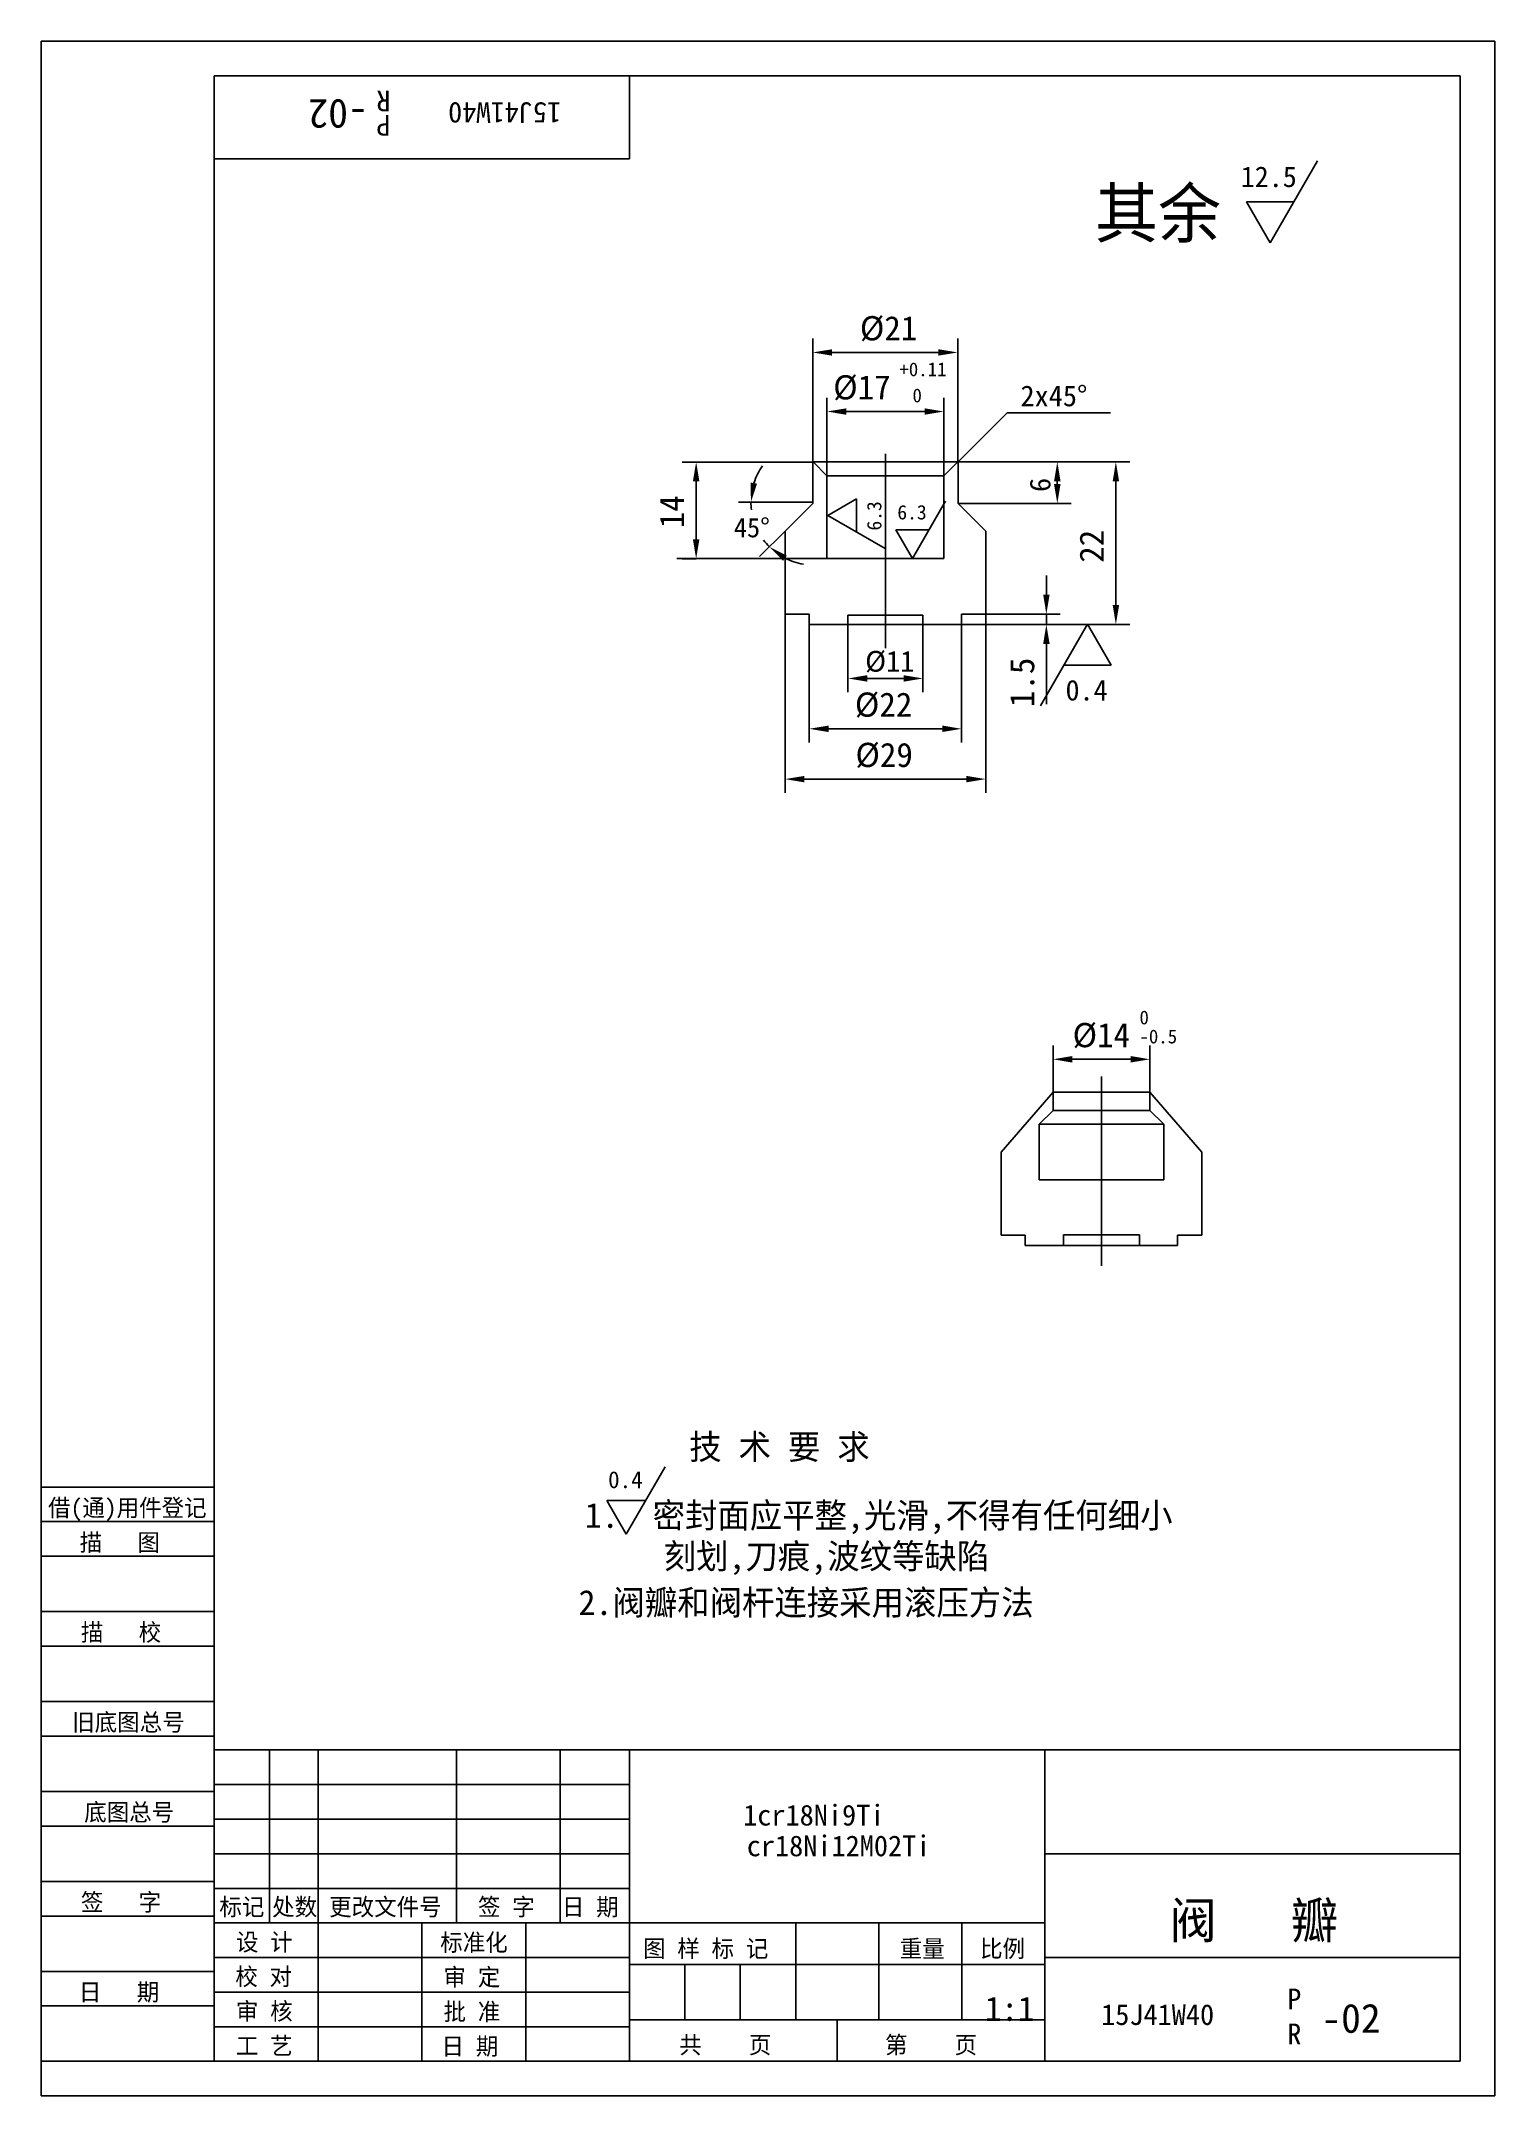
# Model space of a CAD drawing. Header units: metres. Extents: x 0 to 210, y 0 to 297.
import ezdxf

# ---------------------------------------------------------------- set-up
doc = ezdxf.new("R2010")
doc.units = ezdxf.units.M
for name, color, linetype in [('B', 3, 'Continuous'), ('C', 6, 'Continuous'), ('D', 1, 'Continuous'), ('FL', 5, 'Continuous'), ('T', 7, 'Continuous'), ('TL', 4, 'Continuous')]:
    doc.layers.add(name, color=color, linetype=linetype)

# ---------------------------------------------------------------- blocks, each defined once
blk = doc.blocks.new('TUKUN4')
at = {"layer": 'FL'}
for p, q in [((0, 297), (0, 0)), ((210, 297), (0, 297)), ((210, 0), (210, 297)), ((0, 78), (25, 78)), ((0, 70), (25, 70)), ((0, 65), (25, 65)), ((0, 57), (25, 57)), ((0, 52), (25, 52)), ((33, 25), (33, 50)), ((40, 5), (40, 50)), ((60, 25), (60, 50)), ((75, 25), (75, 50)), ((25, 45), (85, 45)), ((0, 44), (25, 44)), ((0, 39), (25, 39)), ((25, 40), (85, 40)), ((25, 35), (85, 35)), ((0, 31), (25, 31)), ((25, 30), (85, 30)), ((0, 26), (25, 26)), ((70, 5), (70, 25)), ((0, 18), (25, 18)), ((25, 20), (85, 20)), ((25, 15), (85, 15)), ((0, 13), (25, 13)), ((25, 10), (85, 10)), ((0, 0), (210, 0))]:
    blk.add_line(p, q, dxfattribs=at)
at = {"layer": 'TL'}
for p, q in [((25, 5), (25, 292)), ((205, 292), (25, 292)), ((85, 292), (85, 280)), ((205, 5), (205, 292)), ((85, 280), (25, 280)), ((0, 88), (25, 88)), ((0, 83), (25, 83)), ((205, 50), (25, 50)), ((85, 5), (85, 50)), ((145, 5), (145, 50)), ((205, 35), (145, 35)), ((145, 25), (25, 25)), ((55, 5), (55, 25)), ((109, 11), (109, 25)), ((121, 11), (121, 25)), ((133, 11), (133, 25)), ((85, 19), (145, 19)), ((93, 11), (93, 19)), ((101, 11), (101, 19)), ((205, 20), (145, 20)), ((145, 11), (85, 11)), ((115, 5), (115, 11)), ((0, 5), (205, 5))]:
    blk.add_line(p, q, dxfattribs=at)
at = {"layer": 'T'}
for s, p in [('借(通)用件登记', (1, 83.76)), ('描   图', (5.56, 78.76)), ('描   校', (5.74, 65.76)), ('旧底图总号', (4.49, 52.76)), ('底图总号', (6.22, 39.76)), ('签   字', (5.74, 26.76)), ('标记', (25.75, 26.07)), ('处数', (33.38, 26.07)), ('更改文件号', (41.61, 26.07)), ('签 字', (63.1, 26.07)), ('日 期', (75.23, 26.07)), ('设 计', (28.14, 20.99)), ('标准化', (57.65, 20.93)), ('图 样 标 记', (86.95, 20.04)), ('重量', (124.03, 20.04)), ('比例', (135.64, 20.04)), ('校 对', (28.05, 15.99)), ('审 定', (58.13, 15.93)), ('日   期', (5.45, 13.76)), ('审 核', (28.14, 10.99)), ('批 准', (58.13, 10.93)), ('共    页', (92.18, 6.13)), ('第    页', (121.9, 6.13)), ('工 艺', (28.14, 5.99)), ('日 期', (57.84, 5.93))]:
    blk.add_text(s, height=2.5, dxfattribs=at).set_placement(p)

msp = doc.modelspace()

# ---------------------------------------------------------------- linework, layer by layer
at = {"layer": 'B'}
for p, q in [((153.17, 145.09), (146.17, 145.09)), ((153.17, 145.09), (160.17, 145.09)), ((144.17, 140.43), (153.17, 140.43)), ((146.17, 142.43), (153.17, 142.43)), ((160.17, 142.43), (153.17, 142.43)), ((162.17, 140.43), (153.17, 140.43))]:
    msp.add_line(p, q, dxfattribs=at)
at = {"layer": 'C'}
for p, q in [((121.96, 237.33), (121.96, 209.27)), ((153.17, 147.33), (153.17, 119.99))]:
    msp.add_line(p, q, dxfattribs=at)
at = {"layer": 'D'}
for p, q in [((184.36, 279.67), (177.53, 267.84)), ((174.12, 273.75), (180.95, 273.75)), ((177.53, 267.84), (174.12, 273.75)), ((111.46, 236.18), (111.46, 254)), ((132.41, 236.18), (132.41, 254)), ((114.26, 252), (129.61, 252)), ((113.52, 234.18), (113.52, 245.46)), ((130.41, 234.18), (130.41, 245.46)), ((116.32, 243.46), (127.61, 243.46)), ((132.46, 236.18), (139.54, 243.25)), ((139.54, 243.25), (154.47, 243.25)), ((111.55, 236.16), (92.62, 236.16)), ((132.46, 236.18), (148.79, 236.18)), ((148.79, 236.18), (157.25, 236.18)), ((94.62, 233.36), (94.62, 224.99)), ((146.79, 233.38), (146.79, 232.96)), ((155.25, 233.38), (155.25, 215.48)), ((111.46, 230.35), (100.72, 230.35)), ((113.65, 228.43), (117.79, 230.82)), ((117.79, 230.82), (117.79, 226.04)), ((130.64, 230.49), (125.86, 222.21)), ((132.49, 230.16), (148.79, 230.16)), ((107.46, 226.18), (103.78, 222.5)), ((121.93, 223.65), (113.65, 228.43)), ((125.86, 222.21), (123.47, 226.35)), ((123.47, 226.35), (128.25, 226.35)), ((113.52, 222.2), (91.83, 222.2)), ((94.62, 222.19), (92.62, 222.19)), ((145.21, 216.98), (145.21, 219.78)), ((107.46, 214.18), (107.46, 188.33)), ((136.46, 214.18), (136.46, 188.33)), ((136.46, 214.18), (147.21, 214.18)), ((145.21, 214.18), (145.21, 212.68)), ((110.96, 212.68), (110.96, 195.6)), ((116.55, 212.68), (116.55, 202.88)), ((127.38, 212.68), (127.38, 202.88)), ((132.96, 212.68), (132.96, 195.6)), ((132.96, 212.68), (147.21, 212.68)), ((144.34, 200.9), (151.17, 212.73)), ((147.21, 212.68), (157.25, 212.68)), ((151.17, 212.73), (154.59, 206.81)), ((145.21, 209.88), (145.21, 207.08)), ((145.21, 207.08), (145.21, 201.16)), ((154.59, 206.81), (147.76, 206.81)), ((124.58, 204.88), (119.35, 204.88)), ((113.76, 197.6), (130.16, 197.6)), ((110.26, 190.33), (133.66, 190.33)), ((146.17, 145.09), (146.17, 151.83)), ((160.17, 145.09), (160.17, 151.83)), ((148.97, 149.83), (157.37, 149.83)), ((90.14, 90.94), (84.52, 81.2)), ((84.52, 81.2), (81.71, 86.07)), ((81.71, 86.07), (87.33, 86.07))]:
    msp.add_line(p, q, dxfattribs=at)
for start, end in [(144.6, 162.3), (180, 186.85), (217.01, 225), (242.7, 260.4)]:
    msp.add_arc((111.63, 230.35), 9.1, start, end, dxfattribs=at)
for points in [[(114.26, 252.46), (114.26, 251.53), (111.46, 252)], [(129.61, 252.46), (129.61, 251.53), (132.41, 252)], [(116.32, 243.92), (116.32, 242.99), (113.52, 243.46)], [(127.61, 243.92), (127.61, 242.99), (130.41, 243.46)], [(94.15, 233.36), (95.09, 233.36), (94.62, 236.16)], [(146.32, 233.38), (147.26, 233.38), (146.79, 236.18)], [(154.79, 233.38), (155.72, 233.38), (155.25, 236.18)], [(103.42, 233.04), (102.5, 233.18), (102.53, 230.35)], [(146.32, 232.96), (147.26, 232.96), (146.79, 230.16)], [(94.15, 224.99), (95.09, 224.99), (94.62, 222.19)], [(107.18, 221.88), (107.73, 222.64), (105.19, 223.91)], [(144.75, 216.98), (145.68, 216.98), (145.21, 214.18)], [(154.79, 215.48), (155.72, 215.48), (155.25, 212.68)], [(144.75, 209.88), (145.68, 209.88), (145.21, 212.68)], [(119.35, 205.35), (119.35, 204.41), (116.55, 204.88)], [(124.58, 205.35), (124.58, 204.41), (127.38, 204.88)], [(113.76, 198.07), (113.76, 197.13), (110.96, 197.6)], [(130.16, 198.07), (130.16, 197.13), (132.96, 197.6)], [(110.26, 190.79), (110.26, 189.86), (107.46, 190.33)], [(133.66, 190.79), (133.66, 189.86), (136.46, 190.33)], [(148.97, 150.3), (148.97, 149.36), (146.17, 149.83)], [(157.37, 150.3), (157.37, 149.36), (160.17, 149.83)]]:
    msp.add_solid(points, dxfattribs=at)
at = {"layer": 'TL'}
for p, q in [((111.46, 236.18), (121.96, 236.18)), ((111.46, 236.18), (111.52, 236.18)), ((111.46, 230.18), (111.46, 236.18)), ((113.52, 234.18), (111.52, 236.18)), ((132.46, 236.18), (121.96, 236.18)), ((130.41, 234.18), (132.41, 236.18)), ((132.46, 236.18), (132.41, 236.18)), ((132.46, 230.18), (132.46, 236.18)), ((113.52, 234.18), (113.52, 222.2)), ((113.52, 234.18), (121.96, 234.18)), ((130.41, 234.18), (121.96, 234.18)), ((130.41, 234.18), (130.41, 222.2)), ((107.46, 226.18), (111.46, 230.18)), ((136.46, 226.18), (132.46, 230.18)), ((107.46, 214.18), (107.46, 226.18)), ((136.46, 214.18), (136.46, 226.18)), ((113.52, 222.2), (121.96, 222.2)), ((130.41, 222.2), (121.96, 222.2)), ((110.96, 214.18), (107.46, 214.18)), ((110.96, 212.68), (110.96, 214.18)), ((116.55, 214.01), (121.96, 214.01)), ((116.55, 212.51), (116.55, 214.01)), ((127.38, 214.01), (121.96, 214.01)), ((127.38, 212.51), (127.38, 214.01)), ((132.96, 214.18), (136.46, 214.18)), ((132.96, 212.68), (132.96, 214.18)), ((116.55, 212.68), (110.96, 212.68)), ((121.96, 212.68), (116.55, 212.68)), ((121.96, 212.68), (127.38, 212.68)), ((127.38, 212.68), (132.96, 212.68)), ((146.17, 145.09), (138.67, 136.41)), ((146.17, 145.09), (146.17, 142.43)), ((160.17, 145.09), (167.67, 136.41)), ((160.17, 145.09), (160.17, 142.43)), ((144.17, 140.43), (146.17, 142.43)), ((144.17, 140.43), (144.17, 132.43)), ((162.17, 140.43), (160.17, 142.43)), ((162.17, 140.43), (162.17, 132.43)), ((138.67, 124.41), (138.67, 136.41)), ((167.67, 124.41), (167.67, 136.41)), ((144.17, 132.43), (153.17, 132.43)), ((162.17, 132.43), (153.17, 132.43)), ((142.17, 124.41), (138.67, 124.41)), ((142.17, 122.91), (142.17, 124.41)), ((147.63, 122.91), (142.17, 122.91)), ((153.17, 122.91), (147.63, 122.91)), ((147.68, 122.95), (147.68, 124.45)), ((147.68, 124.45), (153.17, 124.45)), ((158.65, 124.45), (153.17, 124.45)), ((153.17, 122.91), (158.66, 122.91)), ((158.65, 122.95), (158.65, 124.45)), ((158.66, 122.91), (164.17, 122.91)), ((164.17, 122.91), (164.17, 124.41)), ((164.17, 124.41), (167.67, 124.41))]:
    msp.add_line(p, q, dxfattribs=at)

# ---------------------------------------------------------------- block references
at = {"layer": 'D'}
msp.add_blockref('TUKUN4', (0, 0), dxfattribs=at)

# ---------------------------------------------------------------- texts
for s, height, rotation, p in [('-02', 4.2, 180, (47.19, 288.58)), ('R', 3, 180, (50.47, 289.83)), ('15J41W40', 3, 180, (75.12, 288.15)), ('P', 3, 180, (50.47, 286.31)), ('6', 3, 90, (145.8, 231.83)), ('14', 3.5, 90, (92.87, 226.59)), ('6.3', 2.08, 90, (121.38, 226.25)), ('22', 3.5, 90, (153.5, 221.6)), ('1.5', 3.5, 90, (143.46, 200.74))]:
    msp.add_text(s, height=height, rotation=rotation, dxfattribs=at).set_placement(p)
for s, height, p in [('其余', 7, (152.23, 268.62)), ('12.5', 2.98, (173.28, 275.9)), ('%%c21', 3.5, (118.27, 253.75)), ('+0.11', 2, (123.98, 248.56)), ('%%c17', 3.5, (114.42, 245.21)), ('0', 2, (125.87, 244.79)), ('2x45%%d', 3, (141.47, 244.22)), ('6.3', 2.08, (123.68, 227.86)), ('45%%d', 2.8, (100.06, 225.28)), ('%%c11', 3, (119.03, 205.86)), ('%%c22', 3.5, (117.55, 199.35)), ('0.4', 2.98, (147.98, 201.69)), ('%%c29', 3.5, (117.63, 192.08)), ('%%c14', 3.5, (149, 151.58)), ('0', 2, (158.66, 154.88)), ('-0.5', 2, (158.66, 152.13)), ('技 术 要 求', 3.6, (93.62, 92.01)), ('0.4', 2.45, (81.9, 87.84)), ('1.  密封面应平整,光滑,不得有任何细小', 3.6, (78.54, 82.11)), ('刻划,刀痕,波纹等缺陷', 3.6, (89.94, 76.21)), ('2.阀瓣和阀杆连接采用滚压方法', 3.6, (77.63, 69.51)), ('1cr18Ni9Ti', 3, (101.41, 39.08)), ('cr18Ni12M02Ti', 3, (101.93, 34.64)), ('阀   瓣', 5.25, (162.99, 22.75)), ('P', 3, (180, 12.52)), ('1:1', 3.5, (136.34, 10.85)), ('15J41W40', 3, (153.12, 10.25)), ('-02', 4.2, (184.93, 9.12)), ('R', 3, (180, 7.46))]:
    msp.add_text(s, height=height, dxfattribs=at).set_placement(p)

doc.saveas('drawing.dxf')
